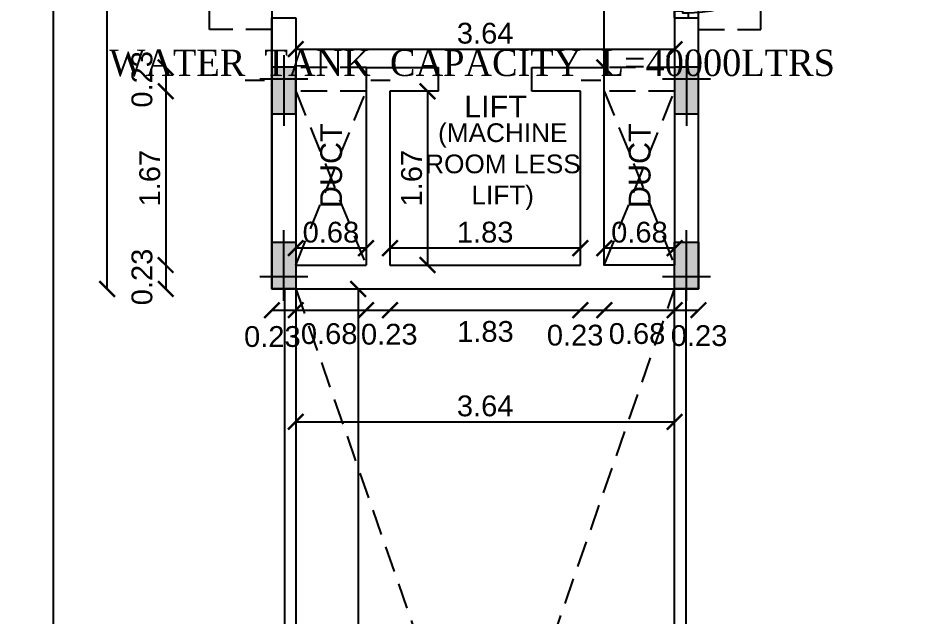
# Model space of a CAD drawing. Header units: metres. Extents: x 2130 to 3135, y 5414 to 5819.
# Drawn here: x 2944.06 to 2952.7, y 5633.35 to 5639.11 of the extents above; entities that cross this region are included whole.
import ezdxf
from ezdxf.enums import TextEntityAlignment as Align

# ---------------------------------------------------------------- set-up
doc = ezdxf.new("R2010")
doc.units = ezdxf.units.M
doc.header["$MEASUREMENT"] = 0
doc.header["$PDMODE"] = 34
doc.linetypes.add('HIDDEN', pattern=[0.375, 0.25, -0.125])
doc.layers.get('0').update_dxf_attribs({"lineweight": 18})
doc.layers.get('Defpoints').update_dxf_attribs({"lineweight": 18})
for name, color, linetype in [('BLK_1_STAIR_HEADROOM', 55, 'Continuous'), ('col', 1, 'Continuous'), ('DIM', 8, 'Continuous'), ('SOLAR_PANEL', 3, 'Continuous'), ('WALL', 2, 'Continuous'), ('WATER_TANK_CALCULATION', 150, 'Continuous'), ('WIN', 5, 'Continuous')]:
    doc.layers.add(name, color=color, linetype=linetype)
doc.layers.add('text', color=7, linetype='Continuous', lineweight=25)
doc.styles.add('A1', font='arial.ttf')
doc.styles.add('ED', font='romantic.ttf', dxfattribs={"width": 0.96})
doc.styles.add('R1', font='arial.ttf')
doc.dimstyles.new('DIM-CMDA', dxfattribs={"dimtxt": 0.2, "dimasz": 0.15, "dimexe": 0.05, "dimexo": 0.0625, "dimgap": 0.05, "dimtad": 1, "dimzin": 1, "dimdsep": 46, "dimtxsty": 'R1', "dimblk": 'ARCHTICK', "dimcen": 0.09, "dimse1": 1, "dimse2": 1, "dimclrd": 8, "dimclre": 8, "dimadec": 0, "dimazin": 0, "dimtm": 1e-09, "dimtfac": 1, "dimtofl": 0, "dimtmove": 2, "dimatfit": 3, "dimfxl": 0, "dimtolj": 1, "dimtzin": 0, "dimlwd": -1, "dimlwe": -1, "dimarcsym": 0})

# ---------------------------------------------------------------- blocks, each defined once
blk = doc.blocks.new('230x450')
blk.add_hatch(color=0).paths.add_polyline_path([(1594.8731, -175.0392), (1595.1031, -175.0392), (1595.1031, -175.4892), (1594.8731, -175.4892)])
at = {"color": 0}
for p, q in [((1594.9881, -174.9242), (1594.9881, -175.6042)), ((1594.7581, -175.1542), (1595.2181, -175.1542))]:
    blk.add_line(p, q, dxfattribs=at)
blk.add_lwpolyline([(1594.8731, -175.0392), (1595.1031, -175.0392), (1595.1031, -175.4892), (1594.8731, -175.4892)], close=True, dxfattribs=at)
blk = doc.blocks.new('A$C184E58E8')
for points in [[(825, 900), (825, 820), (865, 820), (865, 900)], [(825, 180), (825, 820), (865, 820), (865, 180)], [(835, 180), (835, 820), (855, 820), (855, 180)], [(825, 100), (825, 180), (865, 180), (865, 100)], [(35, 100), (35, 60), (50, 60), (50, 50), (50, 0), (0, 0), (0, 100)], [(865, 100), (900, 100), (900, 0), (850, 0), (850, 50), (850, 60), (865, 60)]]:
    blk.add_lwpolyline(points, close=True)
blk.add_arc((830, 105), 795, 90.36035, 180.36035)
blk = doc.blocks.new('MD')
at = {"layer": 'WIN'}
blk.add_line((-132.8668, 1580.5607), (-133.9268, 1580.5607), dxfattribs=at)
at = {"layer": 'WIN', "xscale": -0.0011777777776842, "yscale": 0.0011777777776842, "zscale": 0.0011777777776842}
blk.add_blockref('A$C184E58E8', (-132.8668, 1580.5607), dxfattribs=at)
blk = doc.blocks.new('_ArchTick')
at = {"color": 0, "linetype": 'ByBlock', "const_width": 0.15}
blk.add_lwpolyline([(-0.5, -0.5), (0.5, 0.5)], dxfattribs=at)
blk = doc.blocks.new('*D429')
at = {"layer": 'Defpoints', "color": 0}
for p in [(2946.732, 5635.9809), (2950.372, 5635.9809), (2950.372, 5635.23)]:
    blk.add_point(p, dxfattribs=at)
at = {"layer": 'DIM', "color": 8}
blk.add_line((2946.732, 5635.23), (2950.372, 5635.23), dxfattribs=at)
at = {"layer": 'DIM', "color": 8, "xscale": 0.15, "yscale": 0.15, "zscale": 0.15, "rotation": 180}
blk.add_blockref('_ArchTick', (2946.732, 5635.23), dxfattribs=at)
at = {"layer": 'DIM', "color": 8, "xscale": 0.15, "yscale": 0.15, "zscale": 0.15}
blk.add_blockref('_ArchTick', (2950.372, 5635.23), dxfattribs=at)
at = {"layer": 'DIM', "color": 0, "insert": (2948.552, 5635.3821), "char_height": 0.2, "attachment_point": 5, "style": 'R1'}
blk.add_mtext('\\A1;3.64', dxfattribs=at)
blk = doc.blocks.new('*D430')
at = {"layer": 'Defpoints', "color": 0}
for p in [(2949.1833, 5636.5075), (2947.332, 5626.0475), (2949.1833, 5626.0475)]:
    blk.add_point(p, dxfattribs=at)
at = {"layer": 'DIM', "color": 8}
blk.add_line((2947.332, 5636.5075), (2947.332, 5626.0475), dxfattribs=at)
at = {"layer": 'DIM', "color": 8, "xscale": 0.15, "yscale": 0.15, "zscale": 0.15}
for p, rotation in [((2947.332, 5636.5075), 90), ((2947.332, 5626.0475), 270)]:
    blk.add_blockref('_ArchTick', p, dxfattribs=dict(at, rotation=rotation))
at = {"layer": 'DIM', "color": 0, "insert": (2947.1799, 5631.2775), "char_height": 0.2, "attachment_point": 5, "rotation": 90, "style": 'R1'}
blk.add_mtext('\\A1;10.46', dxfattribs=at)
blk = doc.blocks.new('*D455')
at = {"layer": 'Defpoints', "color": 0}
for p in [(2947.637, 5636.9), (2947.637, 5636.7375), (2949.467, 5636.7375)]:
    blk.add_point(p, dxfattribs=at)
at = {"layer": 'DIM', "color": 8}
blk.add_line((2949.467, 5636.9), (2947.637, 5636.9), dxfattribs=at)
at = {"layer": 'DIM', "color": 8, "xscale": 0.15, "yscale": 0.15, "zscale": 0.15, "rotation": 180}
blk.add_blockref('_ArchTick', (2947.637, 5636.9), dxfattribs=at)
at = {"layer": 'DIM', "color": 8, "xscale": 0.15, "yscale": 0.15, "zscale": 0.15}
blk.add_blockref('_ArchTick', (2949.467, 5636.9), dxfattribs=at)
at = {"layer": 'DIM', "color": 0, "insert": (2948.552, 5637.0522), "char_height": 0.2, "attachment_point": 5, "style": 'R1'}
blk.add_mtext('\\A1;1.83', dxfattribs=at)
blk = doc.blocks.new('*D456')
at = {"layer": 'Defpoints', "color": 0}
for p in [(2946.732, 5636.9), (2946.732, 5636.7375), (2947.407, 5636.7375)]:
    blk.add_point(p, dxfattribs=at)
at = {"layer": 'DIM', "color": 8}
blk.add_line((2947.407, 5636.9), (2946.732, 5636.9), dxfattribs=at)
at = {"layer": 'DIM', "color": 8, "xscale": 0.15, "yscale": 0.15, "zscale": 0.15, "rotation": 180}
blk.add_blockref('_ArchTick', (2946.732, 5636.9), dxfattribs=at)
at = {"layer": 'DIM', "color": 8, "xscale": 0.15, "yscale": 0.15, "zscale": 0.15}
blk.add_blockref('_ArchTick', (2947.407, 5636.9), dxfattribs=at)
at = {"layer": 'DIM', "color": 0, "insert": (2947.0695, 5637.0521), "char_height": 0.2, "attachment_point": 5, "style": 'R1'}
blk.add_mtext('\\A1;0.68', dxfattribs=at)
blk = doc.blocks.new('*D457')
at = {"layer": 'Defpoints', "color": 0}
for p in [(2947.637, 5638.4075), (2947.637, 5636.7375), (2947.9978, 5636.7375)]:
    blk.add_point(p, dxfattribs=at)
at = {"layer": 'DIM', "color": 8}
blk.add_line((2947.9978, 5638.4075), (2947.9978, 5636.7375), dxfattribs=at)
at = {"layer": 'DIM', "color": 8, "xscale": 0.15, "yscale": 0.15, "zscale": 0.15}
for p, rotation in [((2947.9978, 5638.4075), 90), ((2947.9978, 5636.7375), 270)]:
    blk.add_blockref('_ArchTick', p, dxfattribs=dict(at, rotation=rotation))
at = {"layer": 'DIM', "color": 0, "insert": (2947.8457, 5637.5725), "char_height": 0.2, "attachment_point": 5, "rotation": 90, "style": 'R1'}
blk.add_mtext('\\A1;1.67', dxfattribs=at)
blk = doc.blocks.new('*D458')
at = {"layer": 'Defpoints', "color": 0}
for p in [(2949.697, 5636.9), (2949.697, 5636.7375), (2950.372, 5636.7375)]:
    blk.add_point(p, dxfattribs=at)
at = {"layer": 'DIM', "color": 8}
blk.add_line((2950.372, 5636.9), (2949.697, 5636.9), dxfattribs=at)
at = {"layer": 'DIM', "color": 8, "xscale": 0.15, "yscale": 0.15, "zscale": 0.15, "rotation": 180}
blk.add_blockref('_ArchTick', (2949.697, 5636.9), dxfattribs=at)
at = {"layer": 'DIM', "color": 8, "xscale": 0.15, "yscale": 0.15, "zscale": 0.15}
blk.add_blockref('_ArchTick', (2950.372, 5636.9), dxfattribs=at)
at = {"layer": 'DIM', "color": 0, "insert": (2950.0345, 5637.0521), "char_height": 0.2, "attachment_point": 5, "style": 'R1'}
blk.add_mtext('\\A1;0.68', dxfattribs=at)
blk = doc.blocks.new('*D459')
at = {"layer": 'Defpoints', "color": 0}
for p in [(2946.732, 5638.9415), (2950.372, 5638.9581), (2950.372, 5638.8126)]:
    blk.add_point(p, dxfattribs=at)
at = {"layer": 'DIM', "color": 8}
blk.add_line((2946.732, 5638.8126), (2950.372, 5638.8126), dxfattribs=at)
at = {"layer": 'DIM', "color": 8, "xscale": 0.15, "yscale": 0.15, "zscale": 0.15, "rotation": 180}
blk.add_blockref('_ArchTick', (2946.732, 5638.8126), dxfattribs=at)
at = {"layer": 'DIM', "color": 8, "xscale": 0.15, "yscale": 0.15, "zscale": 0.15}
blk.add_blockref('_ArchTick', (2950.372, 5638.8126), dxfattribs=at)
at = {"layer": 'DIM', "color": 0, "insert": (2948.552, 5638.9648), "char_height": 0.2, "attachment_point": 5, "style": 'R1'}
blk.add_mtext('\\A1;3.64', dxfattribs=at)
blk = doc.blocks.new('*D460')
at = {"layer": 'Defpoints', "color": 0}
for p in [(2949.3495, 5641.9175), (2949.697, 5641.9175), (2949.3495, 5638.6375)]:
    blk.add_point(p, dxfattribs=at)
at = {"layer": 'DIM', "color": 8}
blk.add_line((2949.697, 5638.6375), (2949.697, 5641.9175), dxfattribs=at)
at = {"layer": 'DIM', "color": 8, "xscale": 0.15, "yscale": 0.15, "zscale": 0.15}
for p, rotation in [((2949.697, 5641.9175), 90), ((2949.697, 5638.6375), 270)]:
    blk.add_blockref('_ArchTick', p, dxfattribs=dict(at, rotation=rotation))
at = {"layer": 'DIM', "color": 0, "insert": (2949.5448, 5640.2775), "char_height": 0.2, "attachment_point": 5, "rotation": 90, "style": 'R1'}
blk.add_mtext('\\A1;3.28', dxfattribs=at)
blk = doc.blocks.new('*D736')
at = {"layer": 'Defpoints', "color": 0}
for p in [(2947.7545, 5638.6375), (2945.4817, 5638.4075), (2947.7508, 5638.4075)]:
    blk.add_point(p, dxfattribs=at)
at = {"layer": 'DIM', "color": 8}
blk.add_line((2945.4817, 5638.6375), (2945.4817, 5638.4075), dxfattribs=at)
at = {"layer": 'DIM', "color": 8, "xscale": 0.15, "yscale": 0.15, "zscale": 0.15}
for p, rotation in [((2945.4817, 5638.6375), 90), ((2945.4817, 5638.4075), 270)]:
    blk.add_blockref('_ArchTick', p, dxfattribs=dict(at, rotation=rotation))
at = {"layer": 'DIM', "color": 0, "insert": (2945.2545, 5638.5225), "char_height": 0.2, "attachment_point": 5, "rotation": 90, "style": 'R1'}
blk.add_mtext('\\A1;0.23', dxfattribs=at)
blk = doc.blocks.new('*D737')
at = {"layer": 'Defpoints', "color": 0}
for p in [(2947.7508, 5638.4075), (2945.4817, 5636.7375), (2947.808, 5636.7375)]:
    blk.add_point(p, dxfattribs=at)
at = {"layer": 'DIM', "color": 8}
blk.add_line((2945.4817, 5638.4075), (2945.4817, 5636.7375), dxfattribs=at)
at = {"layer": 'DIM', "color": 8, "xscale": 0.15, "yscale": 0.15, "zscale": 0.15}
for p, rotation in [((2945.4817, 5638.4075), 90), ((2945.4817, 5636.7375), 270)]:
    blk.add_blockref('_ArchTick', p, dxfattribs=dict(at, rotation=rotation))
at = {"layer": 'DIM', "color": 0, "insert": (2945.3295, 5637.5725), "char_height": 0.2, "attachment_point": 5, "rotation": 90, "style": 'R1'}
blk.add_mtext('\\A1;1.67', dxfattribs=at)
blk = doc.blocks.new('*D738')
at = {"layer": 'Defpoints', "color": 0}
for p in [(2947.808, 5636.7375), (2945.4817, 5636.5075), (2947.808, 5636.5075)]:
    blk.add_point(p, dxfattribs=at)
at = {"layer": 'DIM', "color": 8}
blk.add_line((2945.4817, 5636.7375), (2945.4817, 5636.5075), dxfattribs=at)
at = {"layer": 'DIM', "color": 8, "xscale": 0.15, "yscale": 0.15, "zscale": 0.15}
for p, rotation in [((2945.4817, 5636.7375), 90), ((2945.4817, 5636.5075), 270)]:
    blk.add_blockref('_ArchTick', p, dxfattribs=dict(at, rotation=rotation))
at = {"layer": 'DIM', "color": 0, "insert": (2945.2545, 5636.6225), "char_height": 0.2, "attachment_point": 5, "rotation": 90, "style": 'R1'}
blk.add_mtext('\\A1;0.23', dxfattribs=at)
blk = doc.blocks.new('*D739')
at = {"layer": 'Defpoints', "color": 0}
for p in [(2946.502, 5637.409), (2946.732, 5637.409), (2946.732, 5636.3036)]:
    blk.add_point(p, dxfattribs=at)
at = {"layer": 'DIM', "color": 8}
blk.add_line((2946.502, 5636.3036), (2946.732, 5636.3036), dxfattribs=at)
at = {"layer": 'DIM', "color": 8, "xscale": 0.15, "yscale": 0.15, "zscale": 0.15, "rotation": 180}
blk.add_blockref('_ArchTick', (2946.502, 5636.3036), dxfattribs=at)
at = {"layer": 'DIM', "color": 8, "xscale": 0.15, "yscale": 0.15, "zscale": 0.15}
blk.add_blockref('_ArchTick', (2946.732, 5636.3036), dxfattribs=at)
at = {"layer": 'DIM', "color": 0, "insert": (2946.5068, 5636.0488), "char_height": 0.2, "attachment_point": 5, "style": 'R1'}
blk.add_mtext('\\A1;0.23', dxfattribs=at)
blk = doc.blocks.new('*D740')
at = {"layer": 'Defpoints', "color": 0}
for p in [(2946.732, 5637.409), (2947.407, 5637.353), (2947.407, 5636.3036)]:
    blk.add_point(p, dxfattribs=at)
at = {"layer": 'DIM', "color": 8}
blk.add_line((2946.732, 5636.3036), (2947.407, 5636.3036), dxfattribs=at)
at = {"layer": 'DIM', "color": 8, "xscale": 0.15, "yscale": 0.15, "zscale": 0.15, "rotation": 180}
blk.add_blockref('_ArchTick', (2946.732, 5636.3036), dxfattribs=at)
at = {"layer": 'DIM', "color": 8, "xscale": 0.15, "yscale": 0.15, "zscale": 0.15}
blk.add_blockref('_ArchTick', (2947.407, 5636.3036), dxfattribs=at)
at = {"layer": 'DIM', "color": 0, "insert": (2947.0527, 5636.0767), "char_height": 0.2, "attachment_point": 5, "style": 'R1'}
blk.add_mtext('\\A1;0.68', dxfattribs=at)
blk = doc.blocks.new('*D741')
at = {"layer": 'Defpoints', "color": 0}
for p in [(2947.407, 5637.353), (2947.637, 5637.2877), (2947.637, 5636.3036)]:
    blk.add_point(p, dxfattribs=at)
at = {"layer": 'DIM', "color": 8}
blk.add_line((2947.407, 5636.3036), (2947.637, 5636.3036), dxfattribs=at)
at = {"layer": 'DIM', "color": 8, "xscale": 0.15, "yscale": 0.15, "zscale": 0.15, "rotation": 180}
blk.add_blockref('_ArchTick', (2947.407, 5636.3036), dxfattribs=at)
at = {"layer": 'DIM', "color": 8, "xscale": 0.15, "yscale": 0.15, "zscale": 0.15}
blk.add_blockref('_ArchTick', (2947.637, 5636.3036), dxfattribs=at)
at = {"layer": 'DIM', "color": 0, "insert": (2947.6303, 5636.071), "char_height": 0.2, "attachment_point": 5, "style": 'R1'}
blk.add_mtext('\\A1;0.23', dxfattribs=at)
blk = doc.blocks.new('*D742')
at = {"layer": 'Defpoints', "color": 0}
for p in [(2947.637, 5637.2877), (2949.467, 5637.1672), (2949.467, 5636.3036)]:
    blk.add_point(p, dxfattribs=at)
at = {"layer": 'DIM', "color": 8}
blk.add_line((2947.637, 5636.3036), (2949.467, 5636.3036), dxfattribs=at)
at = {"layer": 'DIM', "color": 8, "xscale": 0.15, "yscale": 0.15, "zscale": 0.15, "rotation": 180}
blk.add_blockref('_ArchTick', (2947.637, 5636.3036), dxfattribs=at)
at = {"layer": 'DIM', "color": 8, "xscale": 0.15, "yscale": 0.15, "zscale": 0.15}
blk.add_blockref('_ArchTick', (2949.467, 5636.3036), dxfattribs=at)
at = {"layer": 'DIM', "color": 0, "insert": (2948.5546, 5636.0976), "char_height": 0.2, "attachment_point": 5, "style": 'R1'}
blk.add_mtext('\\A1;1.83', dxfattribs=at)
blk = doc.blocks.new('*D743')
at = {"layer": 'Defpoints', "color": 0}
for p in [(2949.467, 5637.1672), (2949.697, 5637.1672), (2949.697, 5636.3036)]:
    blk.add_point(p, dxfattribs=at)
at = {"layer": 'DIM', "color": 8}
blk.add_line((2949.467, 5636.3036), (2949.697, 5636.3036), dxfattribs=at)
at = {"layer": 'DIM', "color": 8, "xscale": 0.15, "yscale": 0.15, "zscale": 0.15, "rotation": 180}
blk.add_blockref('_ArchTick', (2949.467, 5636.3036), dxfattribs=at)
at = {"layer": 'DIM', "color": 8, "xscale": 0.15, "yscale": 0.15, "zscale": 0.15}
blk.add_blockref('_ArchTick', (2949.697, 5636.3036), dxfattribs=at)
at = {"layer": 'DIM', "color": 0, "insert": (2949.4166, 5636.0621), "char_height": 0.2, "attachment_point": 5, "style": 'R1'}
blk.add_mtext('\\A1;0.23', dxfattribs=at)
blk = doc.blocks.new('*D744')
at = {"layer": 'Defpoints', "color": 0}
for p in [(2949.697, 5637.1672), (2950.372, 5637.2325), (2950.372, 5636.3036)]:
    blk.add_point(p, dxfattribs=at)
at = {"layer": 'DIM', "color": 8}
blk.add_line((2949.697, 5636.3036), (2950.372, 5636.3036), dxfattribs=at)
at = {"layer": 'DIM', "color": 8, "xscale": 0.15, "yscale": 0.15, "zscale": 0.15, "rotation": 180}
blk.add_blockref('_ArchTick', (2949.697, 5636.3036), dxfattribs=at)
at = {"layer": 'DIM', "color": 8, "xscale": 0.15, "yscale": 0.15, "zscale": 0.15}
blk.add_blockref('_ArchTick', (2950.372, 5636.3036), dxfattribs=at)
at = {"layer": 'DIM', "color": 0, "insert": (2950.0114, 5636.0775), "char_height": 0.2, "attachment_point": 5, "style": 'R1'}
blk.add_mtext('\\A1;0.68', dxfattribs=at)
blk = doc.blocks.new('*D745')
at = {"layer": 'Defpoints', "color": 0}
for p in [(2950.372, 5637.2325), (2950.602, 5637.2375), (2950.602, 5636.3036)]:
    blk.add_point(p, dxfattribs=at)
at = {"layer": 'DIM', "color": 8}
blk.add_line((2950.372, 5636.3036), (2950.602, 5636.3036), dxfattribs=at)
at = {"layer": 'DIM', "color": 8, "xscale": 0.15, "yscale": 0.15, "zscale": 0.15, "rotation": 180}
blk.add_blockref('_ArchTick', (2950.372, 5636.3036), dxfattribs=at)
at = {"layer": 'DIM', "color": 8, "xscale": 0.15, "yscale": 0.15, "zscale": 0.15}
blk.add_blockref('_ArchTick', (2950.602, 5636.3036), dxfattribs=at)
at = {"layer": 'DIM', "color": 0, "insert": (2950.6075, 5636.0577), "char_height": 0.2, "attachment_point": 5, "style": 'R1'}
blk.add_mtext('\\A1;0.23', dxfattribs=at)
blk = doc.blocks.new('*D782')
at = {"layer": 'Defpoints', "color": 0}
for p in [(2944.9192, 5644.5975), (2948.9139, 5644.5975), (2948.9139, 5636.5075)]:
    blk.add_point(p, dxfattribs=at)
at = {"layer": 'DIM', "color": 8}
blk.add_line((2944.9192, 5636.5075), (2944.9192, 5644.5975), dxfattribs=at)
at = {"layer": 'DIM', "color": 8, "xscale": 0.15, "yscale": 0.15, "zscale": 0.15}
for p, rotation in [((2944.9192, 5644.5975), 90), ((2944.9192, 5636.5075), 270)]:
    blk.add_blockref('_ArchTick', p, dxfattribs=dict(at, rotation=rotation))
at = {"layer": 'DIM', "color": 0, "insert": (2944.7671, 5640.0247), "char_height": 0.2, "attachment_point": 5, "rotation": 90, "style": 'R1'}
blk.add_mtext('\\A1;8.09', dxfattribs=at)

msp = doc.modelspace()

# ---------------------------------------------------------------- linework, layer by layer
at = {"layer": 'BLK_1_STAIR_HEADROOM'}
msp.add_lwpolyline([(2946.502, 5636.5075), (2950.602, 5636.5075), (2950.602, 5640.3125), (2952.702, 5640.3125), (2952.702, 5644.5975), (2946.502, 5644.5975)], close=True, dxfattribs=at)
at = {"layer": 'SOLAR_PANEL', "color": 3}
msp.add_lwpolyline([(2937.262, 5631.9369), (2937.262, 5636.9025), (2939.542, 5636.9025), (2939.542, 5640.4325), (2944.4017, 5640.4325), (2944.4017, 5632.9975), (2940.692, 5632.9975), (2940.692, 5631.9975)], close=True, dxfattribs=at)
at = {"layer": 'WALL', "color": 2}
for p, q in [((2946.502, 5636.5075), (2946.502, 5639.1125)), ((2950.602, 5636.5075), (2950.602, 5639.1125))]:
    msp.add_line(p, q, dxfattribs=at)
at = {"layer": 'WALL'}
for p, q in [((2946.502, 5639.1125), (2946.732, 5639.1125)), ((2950.372, 5639.1125), (2950.602, 5639.1125)), ((2947.407, 5638.6375), (2947.407, 5636.7375)), ((2947.637, 5638.4075), (2947.637, 5636.7375)), ((2949.467, 5638.4075), (2949.002, 5638.4075)), ((2949.467, 5636.7375), (2949.467, 5638.4075)), ((2947.637, 5636.7375), (2949.467, 5636.7375)), ((2946.502, 5636.5075), (2950.602, 5636.5075))]:
    msp.add_line(p, q, dxfattribs=at)
at = {"layer": 'WALL', "color": 8, "linetype": 'HIDDEN'}
for p, q in [((2946.732, 5626.0475), (2950.372, 5636.5075)), ((2946.732, 5636.5075), (2950.372, 5626.0475))]:
    msp.add_line(p, q, dxfattribs=at)
at = {"layer": 'WALL'}
for points in [[(2946.732, 5639.1125), (2946.732, 5636.7375), (2947.407, 5636.7375)], [(2950.372, 5639.1125), (2950.372, 5636.7375), (2949.697, 5636.7375), (2949.697, 5638.6375)], [(2947.407, 5638.6375), (2948.102, 5638.6375)], [(2948.102, 5638.4075), (2948.102, 5638.6375)], [(2949.002, 5638.6375), (2949.697, 5638.6375)], [(2949.002, 5638.4075), (2949.002, 5638.6375)], [(2948.102, 5638.4075), (2947.637, 5638.4075)]]:
    msp.add_lwpolyline(points, dxfattribs=at)
at = {"layer": 'WALL', "color": 8, "linetype": 'HIDDEN'}
for points in [[(2947.407, 5638.6375), (2946.732, 5638.6375)], [(2950.372, 5638.6375), (2949.697, 5638.6375)], [(2947.407, 5638.4075), (2946.732, 5638.4075)], [(2946.732, 5638.4075), (2947.407, 5636.7375)], [(2946.732, 5636.7375), (2947.407, 5638.4075)], [(2950.372, 5638.4075), (2949.697, 5638.4075)], [(2949.697, 5638.4075), (2950.372, 5636.7375)], [(2949.697, 5636.7375), (2950.372, 5638.4075)]]:
    msp.add_lwpolyline(points, dxfattribs=at)
at = {"layer": 'WALL', "color": 1}
for points in [[(2946.622, 5636.5075), (2946.622, 5626.0475)], [(2946.732, 5636.5075), (2946.732, 5626.0475)], [(2950.372, 5626.0475), (2950.372, 5636.5075)], [(2950.482, 5626.0475), (2950.482, 5636.5075)]]:
    msp.add_lwpolyline(points, dxfattribs=at)
at = {"layer": 'WIN', "linetype": 'HIDDEN'}
for points in [[(2950.602, 5639.0025), (2950.602, 5639.0025), (2951.202, 5639.0025), (2951.202, 5640.5425), (2950.602, 5640.5425)], [(2946.502, 5639.0025), (2946.502, 5639.0025), (2945.902, 5639.0025), (2945.902, 5640.4325)]]:
    msp.add_lwpolyline(points, dxfattribs=at)

# ---------------------------------------------------------------- block references
at = {"layer": 'col', "color": 3, "xscale": -1}
for p in [(4541.6051, 5813.6787), (4545.4751, 5813.6787)]:
    msp.add_blockref('230x450', p, dxfattribs=at)
at = {"layer": 'col', "color": 3, "rotation": 180}
for p in [(4541.6051, 5461.4683), (4545.4751, 5461.4683)]:
    msp.add_blockref('230x450', p, dxfattribs=at)
at = {"layer": 'WALL', "color": 6, "linetype": 'Continuous', "xscale": 1.132075471787969, "yscale": 1.132075471787969, "zscale": 1.132075471787969, "rotation": 270}
msp.add_blockref('MD', (1161.0581, 5488.6972), dxfattribs=at)

# ---------------------------------------------------------------- texts
at = {"layer": 'text', "style": 'A1'}
msp.add_text('LIFT', height=0.21, dxfattribs=at).set_placement((2948.3502, 5638.1569))
for p in [(2947.0714, 5637.6924), (2950.0364, 5637.6924)]:
    msp.add_text('DUCT', height=0.21, rotation=90, dxfattribs=at).set_placement(p, align=Align.MIDDLE_CENTER)
at = {"layer": 'text', "insert": (2947.9215, 5638.0998), "char_height": 0.18, "width": 1.570436, "attachment_point": 1, "style": 'A1'}
msp.add_mtext('{\\W2.54686; }(MACHINE \\P{\\W0.774453; }ROOM LESS \\P{\\W7.13737; }LIFT)', dxfattribs=at)
at = {"layer": 'WATER_TANK_CALCULATION', "linetype": 'ByBlock', "insert": (2944.9388, 5638.8086), "char_height": 0.253788, "attachment_point": 1, "style": 'ED'}
msp.add_mtext_dynamic_manual_height_columns('WATER_TANK_CAPACITY_L=40000LTRS', width=6.8667, gutter_width=1.2689, heights=[0], dxfattribs=at)

# ---------------------------------------------------------------- dimensions: what is measured, and where the dimension line sits
at = {"layer": 'DIM', "color": 7}
dim = msp.add_linear_dim(base=(2944.9192, 5644.5975), p1=(2948.9139, 5636.5075), p2=(2948.9139, 5644.5975), angle=90, dimstyle='DIM-CMDA', override={"dimpost": '\\X'}, dxfattribs=at)
dim.commit()
dim.dimension.update_dxf_attribs({"geometry": '*D782', "text_midpoint": (2944.7671, 5640.0247), "dimtype": 160})
for base, p1, p2, picture, middle in [((2949.697, 5641.9175), (2949.3495, 5638.6375), (2949.3495, 5641.9175), '*D460', (2949.5448, 5640.2775)), ((2945.4817, 5638.4075), (2947.7545, 5638.6375), (2947.7508, 5638.4075), '*D736', (2945.2545, 5638.5225)), ((2945.4817, 5636.7375), (2947.7508, 5638.4075), (2947.808, 5636.7375), '*D737', (2945.3295, 5637.5725)), ((2947.9978, 5636.7375), (2947.637, 5638.4075), (2947.637, 5636.7375), '*D457', (2947.8457, 5637.5725)), ((2945.4817, 5636.5075), (2947.808, 5636.7375), (2947.808, 5636.5075), '*D738', (2945.2545, 5636.6225)), ((2947.332, 5626.0475), (2949.1833, 5636.5075), (2949.1833, 5626.0475), '*D430', (2947.1799, 5631.2775))]:
    dim = msp.add_linear_dim(base=base, p1=p1, p2=p2, angle=90, dimstyle='DIM-CMDA', override={"dimpost": '\\X'}, dxfattribs=at)
    dim.commit()
    dim.dimension.update_dxf_attribs({"geometry": picture, "text_midpoint": middle})
for base, p1, p2, picture, middle in [((2950.372, 5638.8126), (2946.732, 5638.9415), (2950.372, 5638.9581), '*D459', (2948.552, 5638.9648)), ((2946.7320221359, 5636.9000284012), (2947.4070221359, 5636.7374707211), (2946.7320221359, 5636.7374707211), '*D456', (2947.0695221359, 5637.0521429987)), ((2947.637, 5636.9), (2949.467, 5636.7375), (2947.637, 5636.7375), '*D455', (2948.552, 5637.0522)), ((2949.6970221359, 5636.9000284012), (2950.3720221359, 5636.7374707211), (2949.6970221359, 5636.7374707211), '*D458', (2950.0345221359, 5637.0521429987)), ((2950.372, 5635.23), (2946.732, 5635.9809), (2950.372, 5635.9809), '*D429', (2948.552, 5635.3821))]:
    dim = msp.add_linear_dim(base=base, p1=p1, p2=p2, dimstyle='DIM-CMDA', override={"dimpost": '\\X'}, dxfattribs=at)
    dim.commit()
    dim.dimension.update_dxf_attribs({"geometry": picture, "text_midpoint": middle})
for base, p1, p2, picture, middle in [((2946.732, 5636.3036), (2946.502, 5637.409), (2946.732, 5637.409), '*D739', (2946.5068, 5636.0488)), ((2947.4070221359, 5636.3036016303), (2946.7320221359, 5637.4089891495), (2947.4070221359, 5637.3530283701), '*D740', (2947.0526669694, 5636.0767286788)), ((2947.637, 5636.3036), (2947.407, 5637.353), (2947.637, 5637.2877), '*D741', (2947.6303, 5636.071)), ((2949.467, 5636.3036), (2947.637, 5637.2877), (2949.467, 5637.1672), '*D742', (2948.5546, 5636.0976)), ((2949.697, 5636.3036), (2949.467, 5637.1672), (2949.697, 5637.1672), '*D743', (2949.4166, 5636.0621)), ((2950.3720221359, 5636.3036016303), (2949.6970221359, 5637.1671891328), (2950.3720221359, 5637.2324845663), '*D744', (2950.0113905639, 5636.0775028998)), ((2950.602, 5636.3036), (2950.372, 5637.2325), (2950.602, 5637.2375), '*D745', (2950.6075, 5636.0577))]:
    dim = msp.add_linear_dim(base=base, p1=p1, p2=p2, dimstyle='DIM-CMDA', override={"dimpost": '\\X'}, dxfattribs=at)
    dim.commit()
    dim.dimension.update_dxf_attribs({"geometry": picture, "text_midpoint": middle, "dimtype": 160})

doc.saveas('drawing.dxf')
